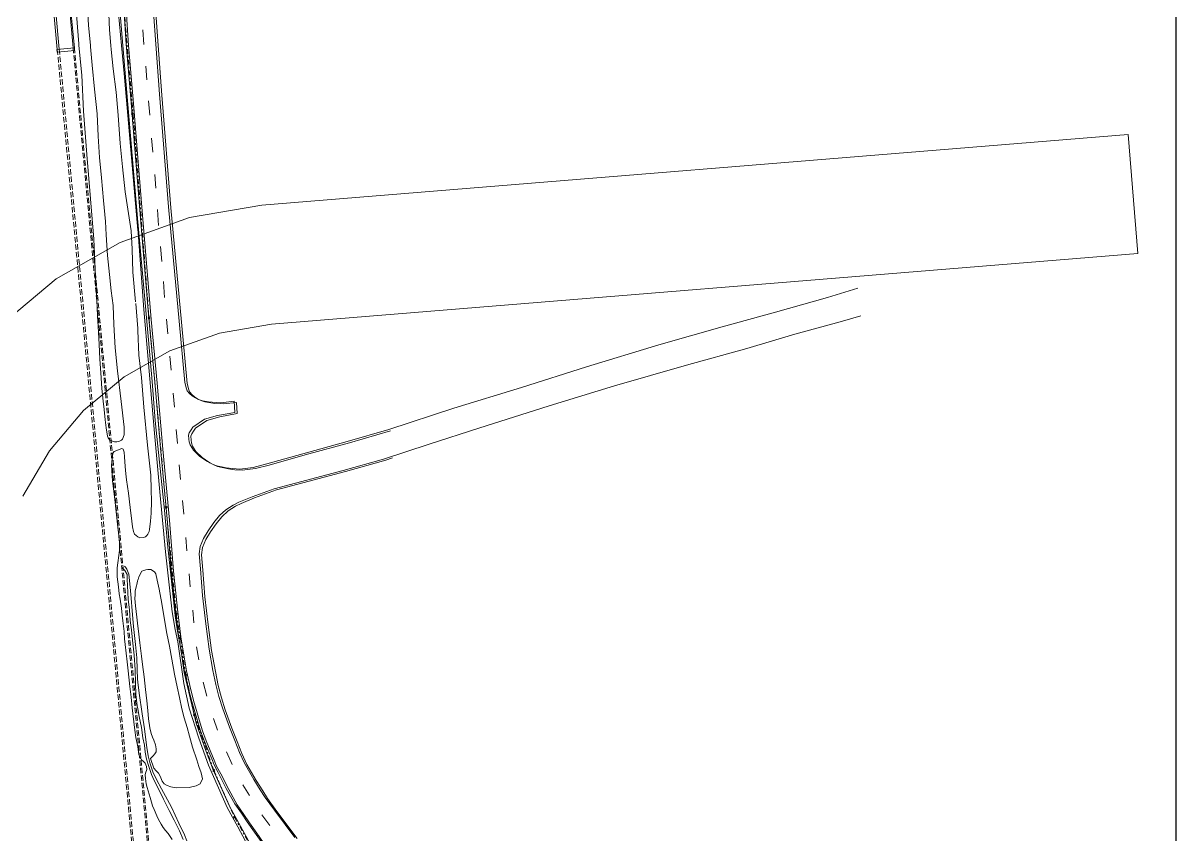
# Model space of a CAD drawing. Header units: metres. Extents: x -703672 to 3951284, y -4124475 to 4104628.
# Drawn here: x 328178.7 to 328463.3, y 4103983 to 4104183.5 of the extents above; entities that cross this region are included whole.
import ezdxf

# ---------------------------------------------------------------- set-up
doc = ezdxf.new("R2010")
doc.units = ezdxf.units.M
doc.header["$MEASUREMENT"] = 0
doc.linetypes.add('DGN Style 3', pattern=[1.8597357363350286, 1.328382668810735, -0.5313530675242938])
doc.linetypes.add('DGN Style 7', pattern=[2.6567653376214695, 1.195544401929661, -0.5313530675242938, 0.3985148006432204, -0.5313530675242938])
for name, color, linetype, lineweight in [('C-ANNO-TEXT', 7, 'Continuous', 25), ('C-PROP-BASE', 2, 'CONLMT', 0), ('C-ROAD-UPVD', 253, 'Continuous', 0), ('C-RUNW-EDGE', 7, 'Continuous', 0), ('V-DTCH-TOP~', 252, 'Continuous', 0), ('V-ROAD-ASPH', 9, 'Continuous', 0), ('V-SITE-STRC', 253, 'Continuous', 0), ('V-SITE-WALK', 7, 'Continuous', 0)]:
    doc.layers.add(name, color=color, linetype=linetype, lineweight=lineweight)
doc.linetypes.add('CONLMT', pattern='A,0.10417,-0.00902625,[2,dgnlstyle-tsaec.shx,S=4.133597883597883e-05,R=0,X=0,Y=0],-0.00902625', length=0.1222225)

msp = doc.modelspace()

# ---------------------------------------------------------------- linework, layer by layer
at = {"layer": 'C-ANNO-TEXT', "color": 0, "lineweight": -2, "ltscale": 0.6}
msp.add_lwpolyline([(328463.3450396977, 4103313.934211505), (328463.3450396977, 4102748.37939936), (326761.1303998812, 4102748.37939936), (326761.1303998812, 4104627.862561522), (328463.3450396977, 4104627.862561522), (328463.3450396977, 4103413.092090987)], dxfattribs=at)
at = {"layer": 'C-PROP-BASE', "linetype": 'DGN Style 7'}
for p, q in [((328205.480934731, 4104162.919029525), (328204.196934731, 4104178.254029525)), ((328206.4659347311, 4104150.471029525), (328205.480934731, 4104162.919029525))]:
    msp.add_line(p, q, dxfattribs=at)
at = {"layer": 'C-PROP-BASE', "linetype": 'ByBlock'}
for p, q in [((328205.4444283276, 4104161.286535928), (328205.8934411339, 4104160.837523122)), ((328205.6691592376, 4104161.061805018), (328205.4446528346, 4104160.837298615)), ((328205.6691592376, 4104161.061805018), (328205.893890147, 4104161.286535928)), ((328209.5734283276, 4104110.921535928), (328210.0224411339, 4104110.472523122)), ((328209.7981592375, 4104110.696805018), (328209.5736528345, 4104110.472298615)), ((328209.7981592375, 4104110.696805018), (328210.022890147, 4104110.921535927)), ((328213.8004283276, 4104064.129535928), (328214.2494411339, 4104063.680523122)), ((328214.0251592376, 4104063.904805018), (328213.8006528346, 4104063.680298615)), ((328214.0251592376, 4104063.904805018), (328214.2498901471, 4104064.129535927)), ((328216.3234283276, 4104037.783535928), (328216.7724411339, 4104037.334523122)), ((328216.5481592375, 4104037.558805018), (328216.3236528345, 4104037.334298615)), ((328216.5481592375, 4104037.558805018), (328216.772890147, 4104037.783535928)), ((328217.1104283276, 4104031.918535928), (328217.5594411339, 4104031.469523122)), ((328217.3351592376, 4104031.693805018), (328217.1106528346, 4104031.469298615)), ((328217.3351592376, 4104031.693805018), (328217.5598901471, 4104031.918535927)), ((328218.6504283276, 4104022.710535928), (328219.0994411339, 4104022.261523122)), ((328218.8751592376, 4104022.485805018), (328218.6506528346, 4104022.261298615)), ((328218.8751592376, 4104022.485805018), (328219.099890147, 4104022.710535927)), ((328220.7804283277, 4104012.879535928), (328221.229441134, 4104012.430523122)), ((328221.0051592377, 4104012.654805018), (328220.7806528346, 4104012.430298615)), ((328221.0051592377, 4104012.654805018), (328221.2298901471, 4104012.879535927)), ((328225.5964283276, 4103999.182535928), (328226.0454411339, 4103998.733523122)), ((328225.8211592376, 4103998.957805018), (328225.5966528346, 4103998.733298615)), ((328225.8211592376, 4103998.957805018), (328226.045890147, 4103999.182535927)), ((328230.6754283276, 4103987.615535928), (328231.1244411339, 4103987.166523122)), ((328230.9001592376, 4103987.390805018), (328230.6756528346, 4103987.166298615)), ((328230.9001592376, 4103987.390805018), (328231.1248901471, 4103987.615535927))]:
    msp.add_line(p, q, dxfattribs=at)
at = {"layer": 'C-PROP-BASE', "color": 251, "linetype": 'DGN Style 7'}
msp.add_lwpolyline([(328168.6741592374, 4104331.192805018), (328188.399934731, 4104330.571029525), (328192.3331592374, 4104318.347805018), (328194.068934731, 4104295.705029524), (328198.0948901468, 4104256.772535928), (328201.732441134, 4104208.842523121), (328205.893441134, 4104160.837523121), (328209.7981592374, 4104110.696805018), (328214.0251592374, 4104063.904805018), (328216.5481592374, 4104037.558805018), (328217.559441134, 4104031.469523121), (328218.8751592374, 4104022.485805018), (328221.0049347311, 4104012.655029525), (328225.820934731, 4103998.958029524), (328230.899934731, 4103987.391029525), (328238.0441592374, 4103974.807805018)], dxfattribs=at)
at = {"layer": 'C-ROAD-UPVD', "linetype": 'Continuous', "flags": 128}
for points in [[(328204.196934731, 4104178.254029525), (328202.991934731, 4104196.134029524), (328199.7169347311, 4104235.808029525), (328195.3239347311, 4104288.930029524), (328192.845934731, 4104317.106029524), (328192.1779347309, 4104324.428029525), (328191.7719347309, 4104330.169029525), (328191.1679347309, 4104332.719029524), (328189.5909347311, 4104335.235029525), (328188.006934731, 4104337.312029525), (328185.3299347309, 4104339.629029525), (328183.263934731, 4104341.198029525), (328181.209934731, 4104342.037029525), (328177.709934731, 4104342.829029525), (328170.452934731, 4104343.098029525), (328170.2359347311, 4104343.068029525)], [(328206.4659347311, 4104236.636029525), (328207.5749347311, 4104223.540029524), (328208.9049347311, 4104206.661029525), (328210.1989347311, 4104205.142029525), (328211.747934731, 4104189.107029525), (328211.197934731, 4104187.467029525), (328210.920934731, 4104186.208029524), (328211.5089347309, 4104178.254029525)], [(328206.4659347311, 4104150.471029525), (328205.480934731, 4104162.919029525), (328204.196934731, 4104178.254029525)], [(328211.5089347309, 4104178.254029525), (328212.4189347311, 4104165.930029524), (328214.638934731, 4104138.141029525), (328217.2819347309, 4104109.886029525), (328218.635934731, 4104094.744029525), (328219.040934731, 4104093.201029525), (328219.2649347309, 4104092.658029525), (328219.7729347312, 4104092.028029525), (328220.4519347309, 4104091.448029525), (328221.300934731, 4104090.936029525), (328222.2349347309, 4104090.494029525), (328222.9999347311, 4104090.255029525), (328224.5209347311, 4104089.967029525), (328225.3769347309, 4104089.852029525), (328227.560934731, 4104089.712029525), (328230.8139347311, 4104090.095029525), (328230.9829347311, 4104087.375029525), (328226.7009347309, 4104086.559029525), (328223.4999347311, 4104085.669029525), (328220.6609347309, 4104083.718029525), (328220.1999347311, 4104083.036029525), (328219.7589347309, 4104082.313029524), (328219.545934731, 4104081.726029525), (328219.5979347311, 4104080.747029525), (328219.6789347311, 4104080.128029525), (328219.9669347311, 4104079.327029524), (328220.811934731, 4104078.004029525), (328222.3369347309, 4104076.455029524), (328224.214934731, 4104075.201029525), (328226.1579347309, 4104074.265029524), (328228.845934731, 4104073.663029524), (328230.399934731, 4104073.471029525), (328232.1999347311, 4104073.381029524), (328235.540934731, 4104073.771029525), (328238.8979347312, 4104074.637029524), (328247.7529347311, 4104077.131029524), (328258.7219347309, 4104080.140029524), (328269.0489347309, 4104083.131029524), (328285.072934731, 4104088.365029525), (328301.7379347309, 4104093.471029525), (328317.7979347311, 4104098.617029524), (328335.6819347311, 4104104.003029525), (328351.3139347311, 4104108.452029524), (328364.4889347309, 4104112.119029525), (328377.291934731, 4104115.757029525), (328384.8409347311, 4104118.062029525)], [(328209.763934731, 4104110.537029527), (328207.5869347308, 4104136.305029526), (328206.4659347309, 4104150.471029526)], [(328245.7829347309, 4103982.398029524), (328240.7939347311, 4103989.118029525), (328238.4489347311, 4103992.317029525), (328237.287934731, 4103994.211029524), (328235.6779347309, 4103996.760029525), (328233.3849347311, 4104000.717029525), (328232.1569347309, 4104003.395029525), (328230.974934731, 4104006.359029524), (328229.658934731, 4104009.650029525), (328228.0369347311, 4104014.159029525), (328227.0829347309, 4104017.186029525), (328226.295934731, 4104020.196029525), (328225.6019347311, 4104023.643029524), (328224.6809347309, 4104028.869029525), (328223.8439347311, 4104035.144029525), (328222.983934731, 4104042.118029525), (328222.483934731, 4104048.713029525), (328222.186934731, 4104052.436029525), (328222.416934731, 4104054.240029525), (328223.2189347311, 4104056.265029524), (328224.425934731, 4104058.143029524), (328225.8089347309, 4104060.136029525), (328227.193934731, 4104061.878029525), (328228.7589347309, 4104063.340029525), (328230.5529347309, 4104064.479029525), (328232.0129347311, 4104065.158029525), (328235.2819347309, 4104066.526029524), (328240.7349347309, 4104068.482029525), (328257.7179347309, 4104073.016029525), (328267.6729347311, 4104075.830029524), (328278.9339347309, 4104079.497029525), (328291.268934731, 4104083.494029525), (328308.6039347309, 4104088.942029525), (328324.736934731, 4104093.950029525), (328342.4769347311, 4104099.013029525), (328357.3779347311, 4104103.174029524), (328369.246934731, 4104106.660029524), (328380.408934731, 4104109.745029524), (328385.5369347311, 4104111.197029524)], [(328209.763934731, 4104110.537029525), (328211.2259347311, 4104094.870029524), (328212.628934731, 4104078.561029525), (328214.2619347309, 4104061.046029524), (328215.2859347309, 4104048.435029524), (328216.2319347309, 4104039.038029524), (328217.072934731, 4104032.238029525), (328218.464934731, 4104023.817029525), (328219.5829347309, 4104019.138029525), (328220.371934731, 4104015.940029525), (328220.9419347311, 4104014.005029525), (328221.641934731, 4104011.759029524), (328222.4239347309, 4104008.996029525), (328223.3069347311, 4104006.553029525), (328224.2869347311, 4104004.158029525), (328225.3059347309, 4104001.806029525), (328225.888934731, 4104000.317029525), (328226.9119347311, 4103998.416029525), (328228.8949347311, 4103994.523029524), (328230.997934731, 4103990.750029525), (328232.6609347309, 4103988.385029525), (328234.0569347311, 4103986.274029525), (328235.834934731, 4103983.717029525), (328237.5229347312, 4103981.374029525)]]:
    msp.add_lwpolyline(points, dxfattribs=at)
at = {"layer": 'C-RUNW-EDGE', "flags": 128}
msp.add_lwpolyline([(328172.9382857473, 4104108.762459443), (328186.9085621111, 4104120.352337215), (328202.6807835667, 4104129.339174217), (328219.774292703, 4104135.452470607), (328237.6688975216, 4104138.502876496), (328451.5676865902, 4104155.995893091), (328453.9688928642, 4104126.630014281), (328240.0701037957, 4104109.136997686), (328227.2380075271, 4104106.948029751), (328214.9822839965, 4104102.565932341), (328203.671229137, 4104096.12179383), (328193.6544119745, 4104087.811206433), (328185.2293823335, 4104077.888023831), (328185.2293823335, 4104077.888023831), (328178.6583169845, 4104066.651876626)], dxfattribs=at)
at = {"layer": 'V-DTCH-TOP~'}
for p, q in [((328186.3160213147, 4104186.02666992, 9.209737398056703), (328187.1684153123, 4104176.943708809, 9.209130550812908)), ((328186.782001463, 4104186.178896093, 7.24218509707805), (328187.6345037555, 4104177.062620552, 7.240216263919464)), ((328190.2288301282, 4104186.410761449, 7.218439485882492), (328191.0768598907, 4104177.341741522, 7.216969979603299)), ((328190.5289924978, 4104186.416799003, 9.215078771876051), (328191.3751497771, 4104177.385503533, 9.214127918364959)), ((328187.0517651488, 4104176.938427185, 9.908297217074491), (328187.1240321394, 4104176.282395568, 9.908297217074491))]:
    msp.add_line(p, q, dxfattribs=at)
at = {"layer": 'V-DTCH-TOP~', "linetype": 'DGN Style 3'}
for p, q in [((328187.1684153123, 4104176.943708809, 9.209130550812908), (328225.4391110907, 4103769.137879094, 9.181884387282508)), ((328187.6345037555, 4104177.062620552, 7.240216263919464), (328225.7787806612, 4103769.164903888, 7.15212299092633)), ((328191.0768598907, 4104177.341741522, 7.216969979603299), (328229.2192367523, 4103769.438633492, 7.150875056078419)), ((328191.3751497771, 4104177.385503533, 9.214127918364959), (328229.5935883939, 4103769.468417662, 9.171180658511865))]:
    msp.add_line(p, q, dxfattribs=at)
at = {"layer": 'V-ROAD-ASPH', "flags": 128}
for points, elevation in [([(328192.5166961602, 4104177.982321955), (328192.4806961602, 4104178.370321956), (328191.7006961602, 4104187.661321955), (328191.0826961602, 4104195.797321956), (328190.2476961602, 4104204.722321955), (328189.2906961602, 4104213.596321955), (328188.4376961602, 4104221.719321955), (328187.8586961602, 4104231.336321956), (328187.1936961602, 4104239.637321956), (328187.0666126589, 4104241.036284992)], 4.866177330398557), ([(328190.2714651284, 4104241.036284992), (328190.3906961602, 4104238.415321955), (328190.9286961602, 4104232.594321955), (328191.5026961602, 4104227.229321955), (328191.8736961602, 4104221.189321956), (328192.4706961602, 4104214.998321956), (328192.8636961602, 4104209.380321955), (328193.6986961602, 4104202.776321955), (328194.0096961602, 4104197.046321956), (328194.2386961602, 4104192.882321956), (328194.5346961602, 4104188.423321955), (328194.8876961602, 4104182.940321955), (328195.3446961602, 4104177.982321955)], 4.966177330398558), ([(328200.3706961602, 4104177.982321955), (328200.0766961602, 4104181.805321956), (328199.8906961602, 4104185.685321955), (328199.6196961602, 4104191.206321956), (328199.1766961602, 4104195.846321955), (328198.7246961602, 4104200.312321955), (328198.4906961602, 4104205.163321956), (328198.4306961602, 4104209.468321955), (328198.0666961602, 4104215.230321955), (328197.6986961602, 4104220.110321955), (328197.2266961602, 4104226.267321955), (328196.9576961602, 4104231.632321956), (328196.3676961602, 4104237.353321956), (328195.9961151627, 4104241.036284992)], 5.166177330398561), ([(328208.5446961602, 4104178.222321955), (328208.2666961602, 4104181.786321955)], 6.06617733039856), ([(328195.3446961602, 4104177.982321955), (328195.3756961602, 4104177.646321956), (328195.7656961602, 4104173.054321955), (328196.3346961602, 4104167.145321955), (328196.9986961602, 4104161.106321956), (328197.2436961602, 4104155.535321956), (328197.6016961602, 4104150.306321955), (328198.0766961602, 4104145.246321956), (328198.5326961602, 4104139.717321956), (328199.0276961602, 4104134.487321956), (328199.2156961602, 4104131.215321955), (328199.5456961602, 4104126.105321955), (328200.0676961602, 4104121.398321955), (328200.4996961602, 4104117.337321955), (328200.9546961602, 4104113.776321955)], 4.966177330398558), ([(328207.0506961602, 4104150.199321955), (328206.0656961602, 4104162.647321955), (328204.7816961602, 4104177.982321955)], 6.166177330398561), ([(328209.2576961602, 4104169.479321955), (328208.9976961602, 4104172.856321956)], 6.06617733039856), ([(328209.9846961602, 4104160.706321956), (328209.7166961602, 4104164.273321955)], 6.06617733039856), ([(328212.1796961602, 4104133.519321955), (328211.9386961602, 4104137.460321955)], 6.06617733039856), ([(328212.9726961602, 4104124.653321955), (328212.6806961602, 4104128.343321955)], 5.966177330398558), ([(328213.6376961602, 4104115.744321955), (328213.3756961602, 4104119.685321955)], 5.966177330398558), ([(328214.1566961602, 4104110.392321955), (328214.4766961602, 4104106.720321956)], 5.866177330398557), ([(328214.9406961602, 4104101.227321955), (328215.2486961602, 4104097.790321955)], 5.866177330398557), ([(328215.7626961602, 4104092.131321955), (328216.0826961602, 4104088.631321955)], 5.866177330398557), ([(328216.5246961602, 4104083.105321955), (328216.8456961602, 4104079.697321956)], 5.866177330398557), ([(328217.2826961602, 4104074.435321955), (328217.5776961602, 4104070.797321956)], 5.766177330398563), ([(328218.0606961602, 4104065.587321955), (328218.3936961602, 4104062.192321956)], 5.766177330398563), ([(328218.8556961602, 4104056.493321956), (328219.1776961602, 4104053.187321955)], 5.666177330398561), ([(328219.7246961602, 4104047.486321955), (328219.9886961602, 4104044.288321956)], 5.666177330398561), ([(328220.5936961602, 4104038.497321955), (328220.8756961602, 4104035.398321955)], 5.666177330398561), ([(328221.5276961602, 4104029.476321956), (328222.0866961602, 4104026.270321955)], 5.56617733039856), ([(328223.1866961602, 4104020.773321955), (328224.0546961602, 4104017.279321956)], 5.56617733039856), ([(328225.7356961602, 4104011.802321956), (328226.6986961602, 4104008.881321955)], 5.56617733039856), ([(328228.9316961602, 4104003.572321956), (328230.3306961602, 4104000.446321955)], 5.56617733039856), ([(328232.9396961602, 4103995.395321955), (328234.5776961602, 4103992.737321956)], 5.56617733039856), ([(328237.6656961602, 4103987.981321956), (328239.5966961602, 4103985.355321955)], 5.56617733039856)]:
    msp.add_lwpolyline(points, dxfattribs=dict(at, elevation=elevation))
at = {"layer": 'V-ROAD-ASPH', "extrusion": (-0.00237724235945337, 0.02867600365305773, 0.9995859320404897), "elevation": 116916.4927300975, "flags": 128}
msp.add_lwpolyline([(-666159.9841612107, -4061322.915977357), (-666159.9841612107, -4061326.391292162)], dxfattribs=at)
at = {"layer": 'V-ROAD-ASPH', "extrusion": (0.5864290498048934, 0.046405969563129, 0.8086701772254471), "elevation": 382932.204514975, "flags": 128}
msp.add_lwpolyline([(4065428.850688332, -526397.463600835), (4065454.710120958, -526397.2936086417), (4065468.92040586, -526397.293608642)], dxfattribs=at)
at = {"layer": 'V-ROAD-ASPH', "extrusion": (0.002301874032919278, -0.02899345748816708, 0.9995769509141447), "elevation": -118231.7216236238, "flags": 128}
msp.add_lwpolyline([(651999.5634691331, 4063573.287714936), (651999.5634691331, 4063576.725949949)], dxfattribs=at)
at = {"layer": 'V-ROAD-ASPH', "extrusion": (-0.831572284828897, -0.05031194612874713, 0.5531331152454947), "elevation": -479410.7331117815, "flags": 128}
msp.add_lwpolyline([(-4076802.242524672, 318311.3466696987), (-4076796.087280103, 318311.4667043331), (-4076795.563966482, 318311.4474987916)], dxfattribs=at)
at = {"layer": 'V-ROAD-ASPH'}
for points in [[(328204.7816961602, 4104177.982321955, 6.166177330398561), (328203.5766961602, 4104195.862321956, 6.166177330398561), (328200.3016961602, 4104235.536321955, 6.266177330398563), (328199.8468688265, 4104241.036284992, 6.266177330398563)], [(328207.0506961602, 4104236.364321955, 6.140177330398558), (328208.1596961602, 4104223.268321956, 6.06617733039856), (328209.4896961602, 4104206.389321955, 5.966177330398558), (328210.7836961602, 4104204.870321956, 5.966177330398558), (328212.3326961602, 4104188.835321955, 5.966177330398558), (328211.7826961602, 4104187.195321955, 5.966177330398558), (328211.5056961602, 4104185.936321956, 5.966177330398558), (328212.0936961602, 4104177.982321955, 5.966177330398558)], [(328200.9546961602, 4104113.776321955, 4.666177330398561), (328201.1306961602, 4104109.041321956, 4.666177330398561), (328201.4526961602, 4104103.287321955, 4.666177330398561), (328202.0236961602, 4104097.601321956, 4.666177330398561), (328202.9596961602, 4104090.037321955, 4.766177330398563), (328203.6906961602, 4104083.747321955, 4.766177330398563), (328203.6796961602, 4104081.796321956, 4.766177330398563), (328203.2766961602, 4104080.768321956, 4.766177330398563), (328202.9746961602, 4104080.506321955, 4.766177330398563), (328202.5086961602, 4104080.257321956, 4.766177330398563), (328201.8286961602, 4104080.120321956, 4.766177330398563), (328201.3086961602, 4104080.125321955, 4.766177330398563), (328200.1086961602, 4104080.466321955, 4.766177330398563), (328199.6896961602, 4104081.046321956, 4.766177330398563), (328199.5196961602, 4104081.455321955, 4.766177330398563), (328199.1866961602, 4104083.551321955, 4.766177330398563), (328198.9826961602, 4104085.564321956, 4.766177330398563), (328198.7246961602, 4104088.098321956, 4.666177330398561), (328198.4776961602, 4104090.098321956, 4.666177330398561), (328198.1926961602, 4104093.247321955, 4.666177330398561), (328197.9136961602, 4104097.154321956, 4.666177330398561), (328197.6936961602, 4104100.511321955, 4.666177330398561), (328197.5176961602, 4104104.172321956, 4.666177330398561), (328197.2876961602, 4104108.586321956, 4.766177330398563), (328197.1996961602, 4104109.846321955, 4.866177330398557), (328197.0926961602, 4104111.054321955, 4.866177330398557), (328196.9766961602, 4104113.441321956, 4.866177330398557), (328196.5886961602, 4104120.939321956, 4.866177330398557), (328196.1686961602, 4104130.110321955, 4.866177330398557), (328195.3406961602, 4104140.086321956, 4.866177330398557), (328194.4336961602, 4104151.041321956, 4.866177330398557), (328193.6506961602, 4104161.708321956, 4.866177330398557), (328193.2086961602, 4104170.594321955, 4.866177330398557), (328192.5166961602, 4104177.982321955, 4.866177330398557)], [(328206.4876961602, 4104114.652321956, 4.866177330398557), (328205.8236961602, 4104121.946321955, 4.866177330398557), (328205.6796961602, 4104127.628321955, 4.966177330398558), (328205.3856961602, 4104132.196321955, 5.06617733039856), (328203.9266961602, 4104141.856321956, 5.06617733039856), (328203.2786961602, 4104147.994321955, 5.06617733039856), (328202.6586961602, 4104153.791321956, 5.06617733039856), (328202.1896961602, 4104160.733321955, 5.166177330398561), (328201.7176961602, 4104166.404321956, 5.166177330398561), (328200.9596961602, 4104172.158321955, 5.166177330398561), (328200.4526961602, 4104176.922321956, 5.166177330398561), (328200.3706961602, 4104177.982321955, 5.166177330398561)], [(328212.0936961602, 4104177.982321955, 5.966177330398558), (328213.0036961602, 4104165.658321955, 5.966177330398558), (328215.2236961602, 4104137.869321955, 5.966177330398558), (328217.8666961602, 4104109.614321955, 5.866177330398557), (328219.2206961602, 4104094.472321955, 5.56617733039856), (328219.6256961602, 4104092.929321955, 5.56617733039856), (328219.8496961602, 4104092.386321955, 5.56617733039856), (328220.3576961602, 4104091.756321955, 5.56617733039856), (328221.0366961602, 4104091.176321955, 5.56617733039856), (328221.8856961602, 4104090.664321955, 5.56617733039856), (328222.8196961602, 4104090.222321955, 5.56617733039856), (328223.5846961602, 4104089.983321955, 5.56617733039856), (328225.1056961602, 4104089.695321955, 5.56617733039856), (328225.9616961602, 4104089.580321955, 5.56617733039856), (328228.1456961602, 4104089.440321955, 5.466177330398558), (328231.3986961602, 4104089.823321955, 5.366177330398557), (328231.5676961602, 4104087.103321956, 5.366177330398557), (328227.2856961602, 4104086.287321955, 5.366177330398557), (328224.0846961602, 4104085.397321955, 5.366177330398557), (328221.2456961602, 4104083.446321955, 5.366177330398557), (328220.7846961602, 4104082.764321955, 5.366177330398557), (328220.3436961602, 4104082.041321956, 5.366177330398557), (328220.1306961602, 4104081.454321955, 5.366177330398557), (328220.1826961602, 4104080.475321956, 5.366177330398557), (328220.2636961602, 4104079.856321956, 5.366177330398557), (328220.5516961602, 4104079.055321956, 5.366177330398557), (328221.3966961602, 4104077.732321955, 5.366177330398557), (328222.9216961602, 4104076.183321956, 5.266177330398563), (328224.7996961602, 4104074.929321955, 5.266177330398563), (328226.7426961602, 4104073.993321956, 5.266177330398563), (328229.4306961602, 4104073.391321955, 4.966177330398558), (328230.9846961602, 4104073.199321955, 4.766177330398563), (328232.7846961602, 4104073.109321956, 4.56617733039856), (328236.1256961602, 4104073.499321955, 4.56617733039856), (328239.4826961602, 4104074.365321956, 4.466177330398558), (328248.3376961602, 4104076.859321956, 4.166177330398561), (328259.3066961602, 4104079.868321956, 4.166177330398561), (328269.4148820403, 4104082.795947012, 4.264058475746666)], [(328210.3486961602, 4104110.265321956, 5.866177330398557), (328211.8106961602, 4104094.598321956, 5.866177330398557), (328213.2136961602, 4104078.289321955, 5.866177330398557), (328214.8466961602, 4104060.774321956, 5.766177330398563), (328215.8706961602, 4104048.163321956, 5.766177330398563), (328216.8166961602, 4104038.766321955, 5.666177330398561), (328217.6576961602, 4104031.966321955, 5.666177330398561), (328219.0496961602, 4104023.545321955, 5.666177330398561), (328220.1676961602, 4104018.866321955, 5.666177330398561), (328220.9566961602, 4104015.668321955, 5.666177330398561), (328221.5266961602, 4104013.733321955, 5.666177330398561), (328222.2266961602, 4104011.487321956, 5.666177330398561), (328223.0086961602, 4104008.724321955, 5.666177330398561), (328223.8916961602, 4104006.281321955, 5.666177330398561), (328224.8716961602, 4104003.886321955, 5.666177330398561), (328225.8906961602, 4104001.534321955, 5.666177330398561), (328226.4736961602, 4104000.045321955, 5.666177330398561), (328227.4966961602, 4103998.144321955, 5.666177330398561), (328229.4796961602, 4103994.251321956, 5.666177330398561), (328231.5826961602, 4103990.478321956, 5.666177330398561), (328233.2456961602, 4103988.113321955, 5.666177330398561), (328234.6416961602, 4103986.002321955, 5.666177330398561), (328236.4196961602, 4103983.445321955, 5.666177330398561), (328238.1076961602, 4103981.102321955, 5.666177330398561)], [(328207.0506961602, 4104107.580321955, 5.050177330398562), (328207.2966961602, 4104101.451321955, 4.866177330398557), (328207.9386961602, 4104095.984321956, 4.966177330398558), (328208.5236961602, 4104088.671321956, 4.866177330398557), (328209.4466961602, 4104079.289321955, 4.966177330398558), (328210.2586961602, 4104071.862321956, 4.966177330398558), (328210.3486961602, 4104068.339321956, 4.966177330398558), (328210.4136961602, 4104065.363321955, 4.966177330398558), (328210.3456961602, 4104062.490321956, 4.966177330398558), (328210.1996961602, 4104060.508321955, 4.966177330398558), (328209.9396961602, 4104058.470321956, 4.966177330398558), (328209.8176961602, 4104057.991321955, 4.966177330398558), (328209.5016961602, 4104057.262321956, 4.966177330398558), (328209.2676961602, 4104056.973321956, 4.966177330398558), (328208.9296961602, 4104056.658321955, 4.866177330398557), (328208.4656961602, 4104056.434321955, 4.866177330398557), (328207.5256961602, 4104056.410321956, 4.866177330398557), (328207.0506961602, 4104056.667321955, 4.866177330398557)], [(328207.0506961602, 4104056.667321955, 4.866177330398557), (328206.2626961602, 4104057.271321956, 4.766177330398563), (328205.9676961602, 4104057.968321955, 4.766177330398563), (328205.7196961602, 4104059.109321956, 4.766177330398563), (328205.5536961602, 4104060.496321956, 4.766177330398563), (328205.1696961602, 4104063.855321955, 4.766177330398563), (328204.7546961602, 4104067.389321955, 4.766177330398563), (328204.2656961602, 4104070.733321955, 4.766177330398563), (328204.0946961602, 4104072.155321956, 4.766177330398563), (328203.9246961602, 4104074.030321956, 4.766177330398563), (328203.7576961602, 4104076.360321955, 4.766177330398563), (328203.6656961602, 4104077.525321955, 4.866177330398557), (328203.4366961602, 4104078.263321956, 4.866177330398557), (328203.0736961602, 4104078.471321955, 4.866177330398557), (328201.2106961602, 4104077.698321955, 4.866177330398557), (328200.8526961602, 4104077.271321956, 4.866177330398557), (328200.5256961602, 4104074.352321955, 4.866177330398557), (328200.8066961602, 4104070.467321956, 4.866177330398557), (328201.2656961602, 4104066.563321956, 4.866177330398557), (328201.7816961602, 4104062.104321955, 4.866177330398557), (328202.1466961602, 4104059.000321955, 4.866177330398557), (328202.4936961602, 4104055.500321955, 4.866177330398557), (328202.5406961602, 4104054.345321956, 4.866177330398557), (328202.5366961602, 4104053.290321955, 4.866177330398557), (328201.9536961602, 4104049.014321955, 4.866177330398557)], [(328246.3676961602, 4103982.126321956, 5.56617733039856), (328241.3786961602, 4103988.846321955, 5.466177330398558), (328239.0336961602, 4103992.045321955, 5.366177330398557), (328237.8726961602, 4103993.939321956, 5.366177330398557), (328236.2626961602, 4103996.488321955, 5.366177330398557), (328233.9696961602, 4104000.445321955, 5.366177330398557), (328232.7416961602, 4104003.123321956, 5.366177330398557), (328231.5596961602, 4104006.087321955, 5.366177330398557), (328230.2436961602, 4104009.378321955, 5.366177330398557), (328228.6216961602, 4104013.887321956, 5.366177330398557), (328227.6676961602, 4104016.914321955, 5.366177330398557), (328226.8806961602, 4104019.924321956, 5.366177330398557), (328226.1866961602, 4104023.371321956, 5.366177330398557), (328225.2656961602, 4104028.597321955, 5.366177330398557), (328224.4286961602, 4104034.872321955, 5.366177330398557), (328223.5686961602, 4104041.846321955, 5.366177330398557), (328223.0686961602, 4104048.441321956, 5.466177330398558), (328222.7716961602, 4104052.164321955, 5.466177330398558), (328223.0016961602, 4104053.968321955, 5.466177330398558), (328223.8036961602, 4104055.993321956, 5.466177330398558), (328225.0106961602, 4104057.871321956, 5.266177330398563), (328226.3936961602, 4104059.864321955, 5.06617733039856), (328227.7786961602, 4104061.606321956, 4.966177330398558), (328229.3436961602, 4104063.068321955, 4.966177330398558), (328231.1376961602, 4104064.207321955, 4.966177330398558), (328232.5976961602, 4104064.886321955, 4.866177330398557), (328235.8666961602, 4104066.254321956, 4.766177330398563), (328241.3196961602, 4104068.210321955, 4.466177330398558), (328258.3026961602, 4104072.744321955, 4.266177330398563), (328268.2576961602, 4104075.558321956, 4.166177330398561), (328269.9342131839, 4104076.104258189, 4.151289513830484)], [(328201.9536961602, 4104049.014321955, 4.966177330398558), (328201.9126961602, 4104047.891321955, 4.966177330398558), (328201.9836961602, 4104046.775321955, 4.966177330398558), (328202.2686961602, 4104044.314321956, 4.966177330398558), (328202.4756961602, 4104042.582321955, 4.966177330398558), (328202.6786961602, 4104041.218321955, 4.966177330398558), (328203.0116961602, 4104039.035321956, 4.966177330398558), (328203.1976961602, 4104037.273321955, 4.966177330398558), (328203.3536961602, 4104035.930321956, 4.966177330398558), (328203.5116961602, 4104034.561321956, 4.866177330398557), (328203.6656961602, 4104033.237321956, 4.866177330398557), (328203.7856961602, 4104031.422321956, 4.766177330398563), (328203.9196961602, 4104030.041321956, 4.766177330398563), (328204.4106961602, 4104025.803321955, 4.766177330398563), (328204.5816961602, 4104024.281321955, 4.766177330398563), (328204.9376961602, 4104021.260321956, 4.766177330398563), (328205.1066961602, 4104019.693321955, 4.766177330398563), (328205.4096961602, 4104017.080321955, 4.766177330398563), (328205.6596961602, 4104014.412321955, 4.766177330398563), (328205.8186961602, 4104012.986321955, 4.766177330398563), (328206.2946961602, 4104008.882321956, 4.766177330398563), (328206.5606961602, 4104007.084321956, 4.766177330398563), (328206.8676961602, 4104005.596321955, 4.766177330398563), (328207.0486961602, 4104004.795321955, 4.766177330398563)], [(328207.0886961602, 4104046.133321955, 4.56617733039856), (328207.2686961602, 4104046.773321955, 4.56617733039856), (328208.0696961602, 4104048.130321955, 4.56617733039856), (328209.0566961602, 4104048.486321955, 4.466177330398558), (328209.5336961602, 4104048.545321955, 4.56617733039856), (328210.2456961602, 4104048.607321955, 4.56617733039856), (328211.1886961602, 4104047.967321956, 4.56617733039856), (328211.5206961602, 4104047.492321956, 4.666177330398561), (328211.8346961602, 4104045.971321955, 4.666177330398561), (328212.3306961602, 4104043.701321955, 4.766177330398563), (328212.9776961602, 4104040.149321956, 4.766177330398563), (328213.5806961602, 4104036.673321955, 4.766177330398563), (328214.2206961602, 4104032.793321955, 4.766177330398563), (328214.8746961602, 4104029.623321956, 4.766177330398563), (328215.4616961602, 4104026.417321955, 4.766177330398563), (328216.1356961602, 4104022.768321956, 4.766177330398563), (328216.7956961602, 4104019.625321955, 4.766177330398563), (328217.3266961602, 4104016.930321956, 4.766177330398563), (328217.9336961602, 4104014.144321955, 4.766177330398563), (328218.4916961602, 4104011.960321955, 4.766177330398563), (328219.2216961602, 4104009.560321955, 4.766177330398563), (328219.8326961602, 4104007.399321956, 4.766177330398563), (328220.5786961602, 4104004.720321956, 4.766177330398563), (328221.6196961602, 4104001.576321955, 4.766177330398563), (328222.1146961602, 4103999.965321955, 4.766177330398563), (328222.7196961602, 4103998.406321955, 4.766177330398563), (328223.0156961602, 4103996.898321955, 4.766177330398563), (328222.4326961602, 4103995.645321955, 4.766177330398563), (328221.4486961602, 4103995.138321956, 4.766177330398563), (328219.6896961602, 4103994.738321955, 4.766177330398563), (328216.4796961602, 4103994.635321956, 4.766177330398563), (328215.1786961602, 4103994.904321956, 4.766177330398563), (328214.2616961602, 4103995.200321956, 4.766177330398563), (328213.5506961602, 4103995.629321956, 4.766177330398563), (328213.0306961602, 4103996.314321956, 4.766177330398563), (328212.5266961602, 4103997.565321955, 4.766177330398563), (328212.1226961602, 4103998.258321955, 4.766177330398563), (328211.5336961602, 4103998.822321956, 4.766177330398563), (328210.9566961602, 4103999.535321956, 4.766177330398563), (328210.1716961602, 4104001.898321955, 4.56617733039856), (328210.8266961602, 4104002.584321956, 4.56617733039856), (328211.2706961602, 4104003.081321956, 4.56617733039856), (328211.5546961602, 4104003.557321955, 4.56617733039856), (328211.5646961602, 4104004.310321955, 4.56617733039856), (328211.3736961602, 4104005.268321956, 4.56617733039856), (328210.9896961602, 4104006.393321956, 4.56617733039856), (328210.6796961602, 4104007.137321956, 4.56617733039856), (328210.3426961602, 4104008.056321955, 4.56617733039856), (328210.0196961602, 4104009.445321955, 4.56617733039856), (328209.7086961602, 4104011.661321955, 4.56617733039856), (328209.4926961602, 4104013.758321955, 4.56617733039856), (328209.2906961602, 4104016.183321956, 4.56617733039856), (328208.9646961602, 4104018.954321955, 4.56617733039856), (328208.6126961602, 4104022.078321956, 4.56617733039856), (328208.1666961602, 4104025.100321956, 4.56617733039856), (328207.9116961602, 4104027.178321955, 4.56617733039856), (328207.5306961602, 4104030.462321955, 4.666177330398561), (328207.1186961602, 4104033.969321955, 4.666177330398561), (328207.0506961602, 4104034.563321956, 4.687177330398562)], [(328207.0506961602, 4104034.563321956, 4.687177330398562), (328206.7936961602, 4104036.809321955, 4.766177330398563), (328206.4846961602, 4104039.569321956, 4.766177330398563), (328206.3426961602, 4104041.448321955, 4.666177330398561), (328206.3516961602, 4104042.292321955, 4.666177330398561), (328206.4276961602, 4104043.293321955, 4.666177330398561), (328206.7486961602, 4104044.557321955, 4.56617733039856), (328206.8156961602, 4104044.873321956, 4.56617733039856), (328206.8956961602, 4104045.263321956, 4.56617733039856), (328206.9686961602, 4104045.677321956, 4.56617733039856), (328207.0136961602, 4104045.996321956, 4.56617733039856)], [(328207.0506961602, 4104004.779321956, 4.766177330398563), (328207.2096961602, 4104003.516321955, 4.766177330398563), (328207.3286961602, 4104002.805321956, 4.666177330398561), (328207.5806961602, 4104002.184321955, 4.56617733039856), (328207.7756961602, 4104001.868321956, 4.56617733039856), (328207.9886961602, 4104001.569321956, 4.56617733039856), (328208.3556961602, 4104001.267321955, 4.56617733039856), (328208.7246961602, 4104000.952321955, 4.56617733039856), (328208.8816961602, 4104000.761321955, 4.56617733039856), (328209.2226961602, 4103999.960321955, 4.56617733039856), (328209.3056961602, 4103999.196321955, 4.56617733039856), (328209.2026961602, 4103998.924321956, 4.56617733039856), (328209.0226961602, 4103998.529321956, 4.56617733039856), (328208.9626961602, 4103998.280321956, 4.56617733039856), (328208.8856961602, 4103997.896321956, 4.56617733039856), (328208.9586961602, 4103996.955321955, 4.56617733039856), (328209.1386961602, 4103995.673321955, 4.56617733039856), (328209.3486961602, 4103994.718321955, 4.56617733039856), (328209.5856961602, 4103993.902321956, 4.56617733039856), (328210.1136961602, 4103992.277321956, 4.56617733039856), (328210.3886961602, 4103991.148321955, 4.56617733039856), (328210.6886961602, 4103990.240321956, 4.56617733039856), (328211.0716961602, 4103989.278321955, 4.56617733039856), (328211.7206961602, 4103987.775321955, 4.56617733039856), (328212.1396961602, 4103986.844321955, 4.56617733039856), (328212.7786961602, 4103985.712321955, 4.56617733039856), (328213.2836961602, 4103984.846321955, 4.56617733039856), (328213.9066961602, 4103984.102321955, 4.56617733039856), (328214.5056961602, 4103983.373321956, 4.56617733039856), (328215.5126961602, 4103981.867321956, 4.56617733039856)]]:
    msp.add_polyline3d(points, dxfattribs=at)
at = {"layer": 'V-SITE-STRC', "flags": 128}
for points, elevation in [([(328197.902419826, 4104241.036284992), (328198.6486961602, 4104232.556321955), (328200.5256961602, 4104204.331321956), (328203.0486961602, 4104177.982321955)], 6.465177330398561), ([(328198.1978079067, 4104241.036284992), (328200.6666961602, 4104210.226321956), (328203.3666961602, 4104177.982321955)], 6.766177330398563), ([(328203.0486961602, 4104177.982321955), (328203.7066961602, 4104171.012321956), (328207.0736961602, 4104132.334321956)], 6.766177330398563), ([(328203.3666961602, 4104177.982321955), (328203.8606961602, 4104172.084321956), (328207.0556961602, 4104134.322321956)], 6.766177330398563)]:
    msp.add_lwpolyline(points, dxfattribs=dict(at, elevation=elevation))
at = {"layer": 'V-SITE-STRC', "extrusion": (-0.797277521660206, -0.0644624186659789, 0.6001609367787043), "elevation": -526230.3584714732, "flags": 128}
msp.add_lwpolyline([(-4064332.92860654, 394846.6751019297), (-4064330.906027739, 394846.6751019297), (-4064313.00589796, 394846.4250641966)], dxfattribs=at)
at = {"layer": 'V-SITE-STRC'}
for points in [[(328207.0506961602, 4104134.375321955, 6.166177330398561), (328209.6556961602, 4104105.273321955, 6.216177330398558), (328210.5676961602, 4104094.987321956, 6.266177330398563), (328211.3426961602, 4104085.350321956, 6.366177330398557), (328213.6656961602, 4104063.221321955, 6.466177330398558), (328214.3416961602, 4104054.939321956, 6.466177330398558), (328216.2876961602, 4104037.219321955, 6.266177330398563), (328216.8186961602, 4104033.383321955, 6.166177330398561), (328217.6446961602, 4104029.016321955, 6.166177330398561), (328218.4706961602, 4104023.174321956, 6.266177330398563), (328221.4196961602, 4104010.642321955, 6.366177330398557), (328223.8976961602, 4104003.619321955, 6.266177330398563), (328225.6076961602, 4103999.134321955, 6.366177330398557), (328229.6716961602, 4103990.131321955, 6.366177330398557), (328232.3846961602, 4103985.233321955, 6.56617733039856), (328234.7446961602, 4103980.866321955, 6.666177330398561), (328238.4506961602, 4103975.224321955, 6.666177330398561), (328238.4506961602, 4103974.456321956, 6.56617733039856), (328235.5596961602, 4103968.968321955, 6.466177330398558), (328226.5406961602, 4103953.477321955, 5.766177330398563)], [(328208.5066961602, 4104112.751321956, 6.166177330398561), (328209.5576961602, 4104100.437321955, 6.266177330398563), (328211.1306961602, 4104082.260321956, 6.366177330398557), (328212.5396961602, 4104066.805321956, 6.466177330398558), (328213.8476961602, 4104052.967321956, 6.466177330398558), (328215.4956961602, 4104038.099321955, 6.266177330398563), (328216.2516961602, 4104033.770321955, 6.166177330398561), (328216.9016961602, 4104030.693321955, 6.166177330398561), (328218.3806961602, 4104020.438321956, 6.266177330398563), (328219.7546961602, 4104014.298321955, 6.366177330398557), (328222.0846961602, 4104006.966321955, 6.266177330398563), (328224.4776961602, 4104000.282321956, 6.366177330398557), (328229.1126961602, 4103989.847321955, 6.366177330398557), (328231.6936961602, 4103985.041321956, 6.56617733039856), (328234.8756961602, 4103979.183321956, 6.666177330398561), (328236.7806961602, 4103976.157321956, 6.666177330398561), (328237.8686961602, 4103974.550321955, 6.56617733039856), (328232.2576961602, 4103964.459321956, 6.466177330398558), (328226.1896961602, 4103953.694321956, 6.116177330398557), (328227.1656961602, 4103953.044321956, 5.94117733039856), (328227.3556961602, 4103952.936321956, 5.766177330398563)]]:
    msp.add_polyline3d(points, dxfattribs=at)
at = {"layer": 'V-SITE-WALK', "linetype": 'Continuous'}
for p, q in [((328187.0517651488, 4104176.938427185, 9.908297217074491), (328187.070846541, 4104176.739339515, 9.908297217074491)), ((328191.48156604, 4104176.709066932, 9.922017586186435), (328187.126516593, 4104176.291660839, 9.908297217074491)), ((328191.4068145958, 4104177.355833277, 9.922017586186435), (328191.425895988, 4104177.156745607, 9.922017586186435))]:
    msp.add_line(p, q, dxfattribs=at)
at = {"layer": 'V-SITE-WALK', "linetype": 'Continuous', "extrusion": (-0.0031217585298123, -0.0002992023498640088, 0.9999950825387272), "elevation": -2242.591863963485, "flags": 128}
msp.add_lwpolyline([(328189.838610319, 4104176.868551683), (328185.4835392611, 4104176.451145573)], dxfattribs=at)
at = {"layer": 'V-SITE-WALK'}
for points in [[(328203.1346961602, 4104049.047321956, 5.166177330398561), (328203.8296961602, 4104048.303321955, 5.166177330398561), (328204.3726961602, 4104047.308321956, 5.166177330398561), (328204.4456961602, 4104046.146321956, 5.166177330398561), (328204.6556961602, 4104041.213321955, 5.166177330398561), (328204.9536961602, 4104038.546321956, 5.166177330398561), (328205.1926961602, 4104035.968321955, 5.06617733039856), (328205.4606961602, 4104033.662321955, 5.06617733039856), (328205.7496961602, 4104031.127321955, 5.06617733039856), (328206.1096961602, 4104027.396321956, 5.06617733039856), (328206.3646961602, 4104023.789321955, 5.166177330398561), (328206.4856961602, 4104020.539321955, 5.166177330398561), (328206.5196961602, 4104017.714321956, 5.166177330398561), (328206.9156961602, 4104014.930321956, 5.166177330398561), (328207.0506961602, 4104014.145321955, 5.13617733039856)], [(328207.0506961602, 4104020.781321955, 5.06617733039856), (328206.9776961602, 4104021.472321955, 5.06617733039856), (328206.8786961602, 4104023.909321955, 5.06617733039856), (328206.8066961602, 4104026.757321956, 5.06617733039856), (328206.4556961602, 4104030.018321956, 5.06617733039856), (328205.9916961602, 4104034.537321955, 5.06617733039856), (328205.6396961602, 4104038.405321956, 4.966177330398558), (328205.4166961602, 4104041.498321956, 4.966177330398558), (328205.2136961602, 4104043.270321955, 4.966177330398558), (328205.0006961602, 4104045.878321955, 5.06617733039856), (328204.8336961602, 4104047.409321955, 5.06617733039856), (328204.3696961602, 4104048.686321956, 5.06617733039856), (328203.9766961602, 4104049.136321955, 5.06617733039856), (328203.7266961602, 4104049.376321956, 5.06617733039856)], [(328219.1186961602, 4103981.566321956, 5.266177330398563), (328218.5786961602, 4103983.099321955, 5.266177330398563), (328217.1816961602, 4103985.924321956, 5.06617733039856), (328215.3416961602, 4103989.867321956, 4.966177330398558), (328212.8476961602, 4103994.456321956, 4.866177330398557), (328211.6836961602, 4103996.733321955, 4.866177330398557), (328210.7656961602, 4103998.592321956, 4.766177330398563), (328210.0796961602, 4104000.616321955, 4.766177330398563), (328209.5636961602, 4104002.557321955, 4.766177330398563), (328209.2756961602, 4104004.585321955, 4.966177330398558), (328209.0066961602, 4104006.525321955, 5.166177330398561), (328208.6616961602, 4104009.199321955, 5.166177330398561), (328208.1256961602, 4104012.927321956, 5.166177330398561), (328207.3436961602, 4104018.006321955, 5.06617733039856), (328207.0506961602, 4104020.781321955, 5.06617733039856)], [(328207.0506961602, 4104014.145321955, 5.13617733039856), (328207.3666961602, 4104012.307321955, 5.06617733039856), (328207.9306961602, 4104009.553321955, 5.06617733039856), (328208.2746961602, 4104006.984321956, 4.966177330398558), (328208.6556961602, 4104005.169321956, 4.766177330398563), (328208.8866961602, 4104003.443321955, 4.766177330398563), (328209.1826961602, 4104001.766321955, 4.666177330398561), (328209.7296961602, 4103999.907321956, 4.666177330398561), (328210.3786961602, 4103997.921321956, 4.766177330398563), (328211.0376961602, 4103996.510321956, 4.866177330398557), (328212.4316961602, 4103993.942321956, 5.06617733039856), (328213.3996961602, 4103991.848321956, 5.06617733039856), (328214.7636961602, 4103989.050321955, 5.06617733039856), (328216.0446961602, 4103986.678321955, 5.06617733039856), (328217.3056961602, 4103984.031321955, 5.06617733039856), (328218.2376961602, 4103981.948321955, 5.06617733039856)]]:
    msp.add_polyline3d(points, dxfattribs=at)

doc.saveas('drawing.dxf')
